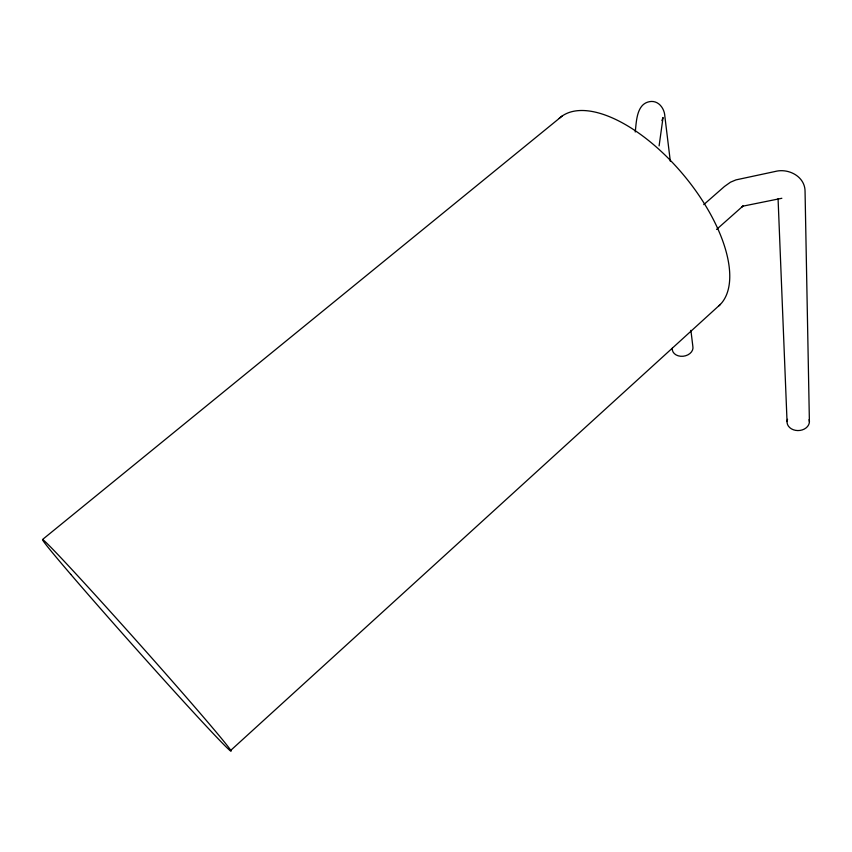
<?xml version="1.0" encoding="UTF-8"?>
<svg xmlns="http://www.w3.org/2000/svg" width="852" height="852" viewBox="0 0 852 852"><rect width="100%" height="100%" fill="white"/><g stroke="black" fill="none" stroke-linecap="round" stroke-linejoin="round"><path stroke-width="1.28" d="M659.107 145.884L663.048 117.491L661.897 120.611M635.241 132.007C636.497 121.41 636.433 102.549 651.205 101.452C659.267 101.069 664.581 109.024 664.858 116.373L670.322 161.284M230.541 750.548L720.387 304.388M716.575 229.444L743.072 205.939L741.57 207.025L743.285 206.088L781.859 198.282M703.741 204.629L724.445 186.492L730.494 182.19L735.958 179.889L775.118 171.497C788.441 167.908 805.129 176.502 805.055 191.444L809.4 421.878M42.6 539.454L562.213 115.989M690.897 330.342L692.825 346.189A10.426 7.966 -8.6 0 1 683.144 356.253A10.426 7.966 -8.6 0 1 672.281 348.255M778.068 198.697L787.046 421.58M559.231 118.364A123.135 57.755 50.1 0 1 682.324 173.52A123.135 57.755 50.1 0 1 718.566 306.113M809.112 419.589A11.193 8.808 -2.2 0 1 797.823 430.569A11.193 8.808 -2.2 0 1 787.536 419.312M70.769 574.376A141.4 2.833 48.3 0 0 227.622 748.365A141.4 2.833 48.3 0 0 111.048 612.407A141.4 2.833 48.3 0 0 70.769 574.376"/></g></svg>
